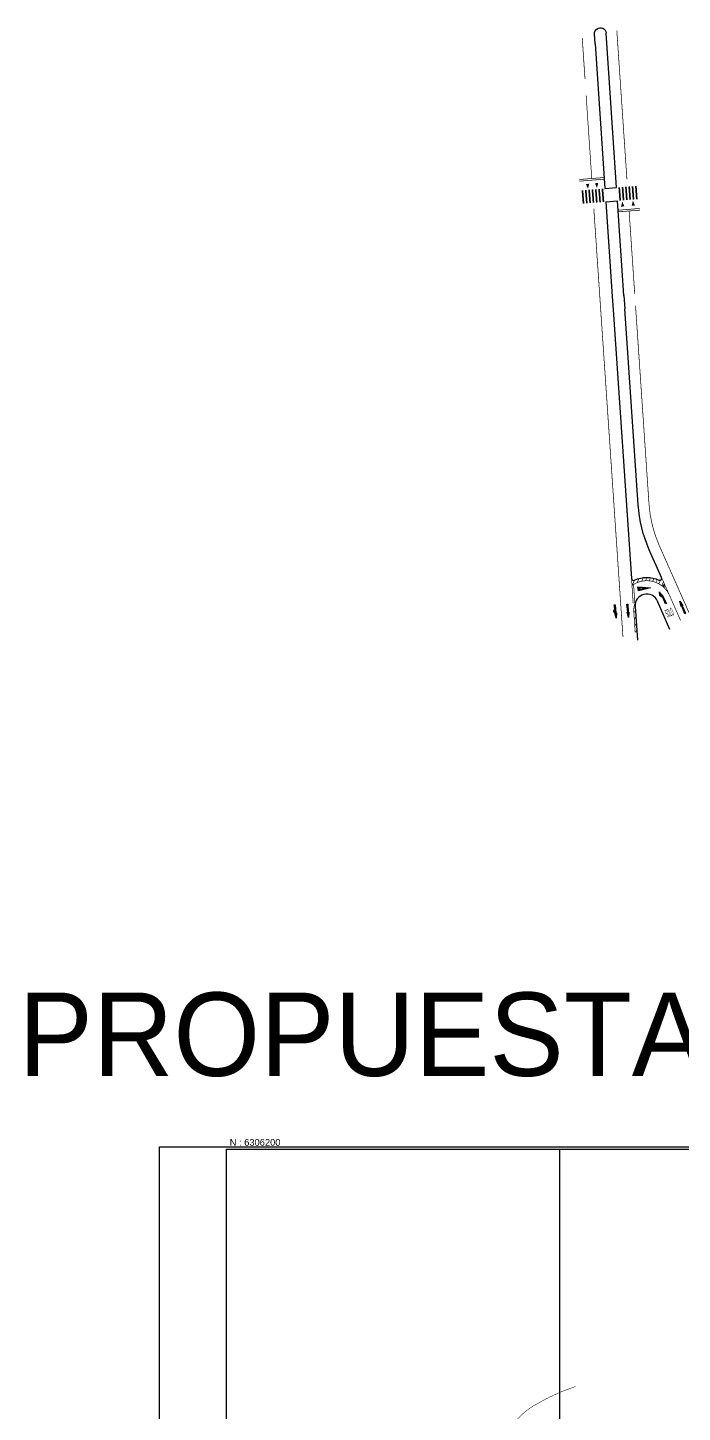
# Model space of a CAD drawing. Extents: x 350769 to 354978, y 6304672 to 6307963.
# Drawn here: x 352140.4 to 352336.7, y 6306121.1 to 6306536.2 of the extents above; entities that cross this region are included whole.
import ezdxf
from ezdxf.enums import TextEntityAlignment as Align

# ---------------------------------------------------------------- set-up
doc = ezdxf.new("R2010")
doc.units = 0
for name, pattern in [('2_2 mm', [40, 20, -20]), ('3-5', [8, 3, -5]), ('4.0 - LO RECABARREN - DESNIVEL NUEVO$0$HIDDEN', [0.375, 0.25, -0.125]), ('CONTINUA', [0]), ('CONTINUOS', [0]), ('DASHED', [19.05, 12.7, -6.35])]:
    doc.linetypes.add(name, pattern=pattern)
doc.layers.get('0').update_dxf_attribs({"linetype": 'CONTINUOUS'})
for name, color, linetype in [('-LAMINA 1_1250', 1, 'CONTINUOUS'), ('00_Demarc_Proyectado', 150, 'CONTINUOUS'), ('03_Pav proy_Solera Tipo A', 1, 'CONTINUOUS'), ('1-coordenadas', 8, 'CONTINUOUS'), ('GYS_DEMARCACION', 2, 'CONTINUOUS'), ('GYS_FLECH', 252, 'CONTINUOUS'), ('Tachon', 40, 'CONTINUOUS')]:
    doc.layers.add(name, color=color, linetype=linetype)
doc.layers.add('0_ASD_TOPOGRAFIA_ELEMENTOS', color=9, linetype='CONTINUOS', lineweight=5, true_color=0xbdbdbd)
doc.styles.add('A', font='arial.ttf', dxfattribs={"height": 2})
doc.styles.add('Arial', font='arial.ttf', dxfattribs={"height": 10})

# ---------------------------------------------------------------- blocks, each defined once
blk = doc.blocks.new('COORDENADAS')
at = {"layer": '-LAMINA 1_1250'}
blk.add_lwpolyline([(0, 0), (1436.25, 0), (1436.25, -923.479), (0, -923.479)], close=True, dxfattribs=at)
at = {"layer": '1-coordenadas'}
for p, q in [((20, -900.625), (20, -0.625)), ((20, -0.625), (1420, -0.625)), ((120, -900.625), (120, -0.625))]:
    blk.add_line(p, q, dxfattribs=at)
at = {"layer": '1-coordenadas', "style": 'A'}
blk.add_text('N : 6306200', height=2, dxfattribs=at).set_placement((21, 0.375))
blk = doc.blocks.new('FIZQ')
at = {"layer": 'GYS_DEMARCACION', "linetype": 'Continuous'}
h = blk.add_hatch(color=0, dxfattribs=at)
edge = h.paths.add_edge_path()
edge.add_line((-0.27, 2.25), (-0.57, 3.01))
edge.add_line((-0.57, 3.01), (-0.27, 4.01))
edge.add_line((-0.27, 4.01), (-0.27, 3.21))
edge.add_arc((-0.28, 2.87), 0.333, -11.8396, 87.9438, ccw=False)
edge.add_line((0.05, 2.81), (0.15, 0))
edge.add_line((0.15, 0), (-0.15, 0))
edge.add_line((-0.15, 0), (-0.06, 2.43))
edge.add_arc((-0.36, 2.51), 0.306, 345.1893, 433.2149)
edge.add_line((-0.27, 2.81), (-0.27, 2.25))
at = {"layer": 'GYS_DEMARCACION', "color": 0, "linetype": 'Continuous'}
blk.add_lwpolyline([(-0.27, 2.25), (-0.57, 3.01), (-0.27, 4.01), (-0.27, 3.21, -0.465158), (0.05, 2.81), (0.15, 0), (-0.15, 0), (-0.06, 2.43, 0.404156), (-0.27, 2.81)], format="xyb", close=True, dxfattribs=at)
blk = doc.blocks.new('*U1241')
at = {"color": 0, "linetype": 'Continuous'}
blk.add_blockref('FIZQ', (0, 0), dxfattribs=at)
blk = doc.blocks.new('FDIR')
at = {"layer": 'GYS_FLECH'}
blk.add_hatch(color=0, dxfattribs=at).paths.add_polyline_path([(0, 0), (0.25, -1.57), (0.06, -1.57), (0.15, -4.01), (-0.15, -4.01), (-0.06, -1.57), (-0.25, -1.57)])
at = {"layer": 'GYS_FLECH', "color": 0}
blk.add_lwpolyline([(0, 0), (0.25, -1.57), (0.06, -1.57), (0.15, -4.01), (-0.15, -4.01), (-0.06, -1.57), (-0.25, -1.57)], close=True, dxfattribs=at)
blk = doc.blocks.new('*U1267')
at = {"color": 0, "linetype": 'Continuous'}
blk.add_blockref('FDIR', (0, 4.01), dxfattribs=at)
blk = doc.blocks.new('FDDER')
at = {"layer": 'GYS_DEMARCACION', "linetype": 'Continuous'}
h = blk.add_hatch(color=0, dxfattribs=at)
edge = h.paths.add_edge_path()
edge.add_line((0.07, -1.96), (0.31, -1.92))
edge.add_line((0.31, -1.92), (0.31, -1.57))
edge.add_line((0.31, -1.57), (0.5, -2.14))
edge.add_line((0.5, -2.14), (0.31, -2.56))
edge.add_line((0.31, -2.56), (0.31, -2.27))
edge.add_arc((0.33, -2.76), 0.489, 92.0212, 119.3167)
edge.add_line((0.09, -2.34), (0.15, -4.01))
edge.add_line((0.15, -4.01), (-0.15, -4.01))
edge.add_line((-0.15, -4.01), (-0.06, -1.57))
edge.add_line((-0.06, -1.57), (-0.25, -1.57))
edge.add_line((-0.25, -1.57), (0, 0))
edge.add_line((0, 0), (0.25, -1.57))
edge.add_line((0.25, -1.57), (0.06, -1.57))
edge.add_line((0.06, -1.57), (0.07, -1.96))
at = {"layer": 'GYS_DEMARCACION', "color": 0, "linetype": 'Continuous'}
blk.add_lwpolyline([(0.07, -1.96), (0.31, -1.92), (0.31, -1.57), (0.5, -2.14), (0.31, -2.56), (0.31, -2.27, 0.119665), (0.09, -2.34), (0.15, -4.01), (-0.15, -4.01), (-0.06, -1.57), (-0.25, -1.57), (0, 0), (0.25, -1.57), (0.06, -1.57)], format="xyb", close=True, dxfattribs=at)
blk = doc.blocks.new('*U1259')
at = {"color": 0, "linetype": 'Continuous'}
blk.add_blockref('FDDER', (0, 4.01), dxfattribs=at)
blk = doc.blocks.new('CEDA')
at = {"linetype": 'Continuous'}
h = blk.add_hatch(color=0, dxfattribs=at)
h.paths.add_polyline_path([(0, -3.75), (-0.63, 0), (0.63, 0)])
h.paths.add_polyline_path([(0, -2.84), (-0.38, -0.6), (0.38, -0.6)], flags=16)
at = {"color": 0, "linetype": 'Continuous'}
for points in [[(0, -3.75), (-0.63, 0), (0.63, 0)], [(0, -2.84), (-0.38, -0.6), (0.38, -0.6)]]:
    blk.add_lwpolyline(points, close=True, dxfattribs=at)
blk = doc.blocks.new('Tachon')
at = {"layer": 'Tachon'}
h = blk.add_hatch(color=42, dxfattribs=at)
h.paths.add_polyline_path([(-0.12, 0.04, -0.13454), (-0.13, 0.1), (0.13, 0.1, -0.135485), (0.12, 0.04), (0.12, 0), (0.13, 0, -0.191653), (0.13, 0.01), (0.14, 0.01), (0.14, 0), (0.15, 0), (0.15, 0.11), (-0.15, 0.11), (-0.15, 0), (-0.14, 0), (-0.14, 0.01), (-0.13, 0.01, -0.191653), (-0.13, 0), (-0.12, 0)])
h.paths.add_polyline_path([(-0.12, 0), (-0.13, 0, -0.191653), (-0.13, -0.01), (-0.14, -0.01), (-0.14, 0), (-0.15, 0), (-0.15, -0.11), (0.15, -0.11), (0.15, 0), (0.14, 0), (0.14, -0.01), (0.13, -0.01, -0.191653), (0.13, 0), (0.12, 0), (0.12, -0.04, -0.135485), (0.13, -0.1), (-0.13, -0.1, -0.13454), (-0.12, -0.04)])
h.paths.add_polyline_path([(0.12, 0.04), (-0.12, 0.04), (-0.12, 0), (0.12, 0)], flags=17)
h.paths.add_polyline_path([(0.12, 0), (-0.12, 0), (-0.12, -0.04), (0.12, -0.04)], flags=17)
h = blk.add_hatch(dxfattribs=at)
h.set_pattern_fill('ANSI37', color=40, scale=0.001628, style=0)
h.set_pattern_definition([(45.0000007, (-927.9268434, 21.756265), (-0.003653912685, 0.003653912596), []), (135.0000007, (-927.9268434, 21.756265), (-0.003653912596, -0.003653912685), [])])
h.paths.add_polyline_path([(0.13, 0.1), (0.01, 0.1), (0, 0.04), (0.12, 0.04, 0.135485)])
h.paths.add_polyline_path([(0.01, 0.1), (-0.13, 0.1, 0.13454), (-0.12, 0.04), (0, 0.04)])
h.paths.add_polyline_path([(0.12, -0.04), (-0.12, -0.04, 0.13454), (-0.13, -0.1), (0.13, -0.1, 0.135485)])
at = {"layer": 'Tachon', "color": 9}
for p, q in [((-0.14, 0.01), (-0.14, -0.01)), ((-0.14, 0.01), (-0.13, 0.01)), ((-0.13, 0.1), (0.13, 0.1)), ((0.14, 0.01), (0.13, 0.01)), ((0.14, 0.01), (0.14, -0.01)), ((-0.14, -0.01), (-0.13, -0.01)), ((-0.13, -0.1), (0.13, -0.1)), ((0.14, -0.01), (0.13, -0.01))]:
    blk.add_line(p, q, dxfattribs=at)
at = {"layer": 'Tachon', "color": 7}
for p, q in [((-0.12, 0.04), (-0.12, -0.04)), ((-0.12, 0.04), (0.12, 0.04)), ((0.12, 0.04), (0.12, -0.04)), ((-0.12, -0.04), (0.12, -0.04))]:
    blk.add_line(p, q, dxfattribs=at)
blk.add_lwpolyline([(-0.15, 0.11), (0.15, 0.11), (0.15, -0.11), (-0.15, -0.11)], close=True, dxfattribs=at)
at = {"layer": 'Tachon', "color": 9}
for centre, radius, start, end in [((-0.03, 0.1), 0.108, 180.6721, 211.3222), ((-0.14, 0), 0.018, 316.6026, 43.3974), ((0.03, 0.1), 0.108, 328.6778, 359.5407), ((0.14, 0), 0.018, 136.6026, 223.3974), ((-0.03, -0.1), 0.108, 148.6778, 179.3279), ((0.03, -0.1), 0.108, 0.4593, 31.3222)]:
    blk.add_arc(centre, radius, start, end, dxfattribs=at)
blk = doc.blocks.new('TOPOGRAFIA')
at = {"layer": '1-coordenadas', "color": 9, "linetype": '4.0 - LO RECABARREN - DESNIVEL NUEVO$0$HIDDEN', "lineweight": 0, "ltscale": 50, "true_color": 0xbdbdbd}
for p, q in [((390200, 6302300), (390200, 6303200)), ((390200, 6303200), (390900, 6303200)), ((390300, 6302300), (390300, 6303200))]:
    blk.add_line(p, q, dxfattribs=at)
at = {"layer": '1-coordenadas', "color": 9, "lineweight": 0, "true_color": 0xbdbdbd, "style": 'A'}
blk.add_text('N : 6306200', height=2, dxfattribs=at).set_placement((390201, 6303201))

msp = doc.modelspace()

# ---------------------------------------------------------------- hatches: boundary and pattern name
at = {"layer": '00_Demarc_Proyectado'}
h = msp.add_hatch(color=252, dxfattribs=at)
h.dxf.hatch_style = 1
h.paths.add_polyline_path([(352307.866, 6306489.359), (352308.429, 6306488.052), (352308.758, 6306489.42)])
h = msp.add_hatch(color=252, dxfattribs=at)
h.dxf.hatch_style = 1
h.paths.add_polyline_path([(352310.574, 6306489.583), (352311.137, 6306488.277), (352311.467, 6306489.644)])
h = msp.add_hatch(color=252, dxfattribs=at)
h.dxf.hatch_style = 1
h.paths.add_polyline_path([(352322.485, 6306482.887), (352321.926, 6306484.195), (352321.593, 6306482.829)])
h = msp.add_hatch(color=252, dxfattribs=at)
h.dxf.hatch_style = 1
h.paths.add_polyline_path([(352319.305, 6306482.634), (352318.746, 6306483.942), (352318.412, 6306482.575)])

# ---------------------------------------------------------------- linework, layer by layer
at = {"layer": '00_Demarc_Proyectado', "color": 252, "linetype": '3-5', "const_width": 0.21, "flags": 128}
for points in [[(352320.123, 6306490.728), (352317.087, 6306535.373)], [(352306.713, 6306533.161), (352307.552, 6306520.834)], [(352307.891, 6306515.845), (352307.908, 6306515.599)], [(352318.164, 6306364.767), (352310.197, 6306481.924)]]:
    msp.add_lwpolyline(points, dxfattribs=at)
at = {"layer": '00_Demarc_Proyectado', "color": 252, "linetype": 'CONTINUA', "const_width": 0.2, "flags": 128}
msp.add_lwpolyline([(352307.892, 6306515.845), (352309.573, 6306491.003)], dxfattribs=at)
at = {"layer": '00_Demarc_Proyectado', "color": 252, "linetype": '2_2 mm', "ltscale": 0.03, "const_width": 0.21, "flags": 128}
for points in [[(352305.836, 6306490.705), (352313.297, 6306491.3)], [(352305.876, 6306490.207), (352313.337, 6306490.802)], [(352317.493, 6306481.503), (352323.973, 6306482.02)], [(352317.533, 6306481.004), (352324.012, 6306481.521)]]:
    msp.add_lwpolyline(points, dxfattribs=at)
at = {"layer": '00_Demarc_Proyectado', "color": 252, "const_width": 0.1}
for points in [[(352307.866, 6306489.359), (352308.429, 6306488.052), (352308.758, 6306489.42)], [(352310.574, 6306489.583), (352311.137, 6306488.277), (352311.467, 6306489.644)], [(352319.305, 6306482.634), (352318.746, 6306483.942), (352318.412, 6306482.575)], [(352322.485, 6306482.887), (352321.926, 6306484.195), (352321.593, 6306482.829)]]:
    msp.add_lwpolyline(points, dxfattribs=at)
at = {"layer": '00_Demarc_Proyectado', "color": 252, "linetype": 'CONTINUOS', "ltscale": 0.25, "const_width": 0.5, "flags": 128}
for points in [[(352318.101, 6306484.397), (352317.81, 6306488.35)], [(352319.099, 6306484.471), (352318.805, 6306488.458)], [(352320.096, 6306484.544), (352319.802, 6306488.531)], [(352321.093, 6306484.618), (352320.799, 6306488.605)], [(352322.09, 6306484.691), (352321.797, 6306488.678)], [(352323.088, 6306484.765), (352322.794, 6306488.752)], [(352306.783, 6306487.47), (352307.101, 6306483.483)], [(352307.78, 6306487.55), (352308.098, 6306483.562)], [(352308.777, 6306487.629), (352309.095, 6306483.642)], [(352309.773, 6306487.709), (352310.091, 6306483.721)], [(352310.77, 6306487.788), (352311.088, 6306483.801)], [(352311.767, 6306487.868), (352312.085, 6306483.88)], [(352312.764, 6306487.947), (352313.082, 6306483.96)]]:
    msp.add_lwpolyline(points, dxfattribs=at)
at = {"layer": '00_Demarc_Proyectado', "color": 252, "flags": 128}
for points, const_width in [([(352322.457, 6306456.423), (352320.773, 6306481.263)], 0.21), ([(352321.638, 6306368.958), (352321.496, 6306371.05)], 0.2), ([(352321.506, 6306370.901), (352321.638, 6306368.958)], 0.2), ([(352322.495, 6306370.707), (352321.638, 6306368.958)], 0.2), ([(352323.798, 6306371.094), (352323.176, 6306369.824)], 0.2), ([(352325.031, 6306371.338), (352324.491, 6306370.234)], 0.2), ([(352326.175, 6306371.399), (352325.681, 6306370.391)], 0.2), ([(352327.248, 6306371.316), (352326.782, 6306370.365)], 0.2), ([(352328.261, 6306371.11), (352327.811, 6306370.193)], 0.2), ([(352329.218, 6306370.791), (352328.777, 6306369.89)], 0.2), ([(352330.286, 6306370.698), (352329.683, 6306369.467)], 0.2), ([(352331.089, 6306370.064), (352330.53, 6306368.922)], 0.2), ([(352336.213, 6306358.496), (352330.642, 6306371.073)], 0.2), ([(352331.618, 6306368.87), (352331.314, 6306368.251)], 0.2), ([(352318.929, 6306353.529), (352318.164, 6306364.767)], 0.21), ([(352322.17, 6306361.132), (352322.595, 6306354.886)], 0.2), ([(352322.638, 6306361.629), (352322.197, 6306360.731)], 0.2), ([(352322.773, 6306359.634), (352322.333, 6306358.736)], 0.2), ([(352322.909, 6306357.638), (352322.469, 6306356.74)], 0.2), ([(352323.045, 6306355.643), (352322.69, 6306354.919)], 0.2)]:
    msp.add_lwpolyline(points, dxfattribs=dict(at, const_width=const_width))
at = {"layer": '00_Demarc_Proyectado', "color": 252, "linetype": '3-5', "const_width": 0.21, "flags": 128}
msp.add_lwpolyline([(352339.077, 6306360.054), (352329.807, 6306380.982, -0.0874887), (352326.743, 6306393.372), (352322.699, 6306452.852)], format="xyb", dxfattribs=at)
at = {"layer": '00_Demarc_Proyectado', "color": 252, "linetype": '2_2 mm', "ltscale": 0.05, "const_width": 0.21, "flags": 128}
for points in [[(352321.999, 6306363.653), (352321.638, 6306368.958)], [(352322.506, 6306363.558), (352322.117, 6306369.281)]]:
    msp.add_lwpolyline(points, dxfattribs=at)
at = {"layer": '00_Demarc_Proyectado', "color": 252, "const_width": 0.2, "flags": 128}
for points in [[(352332.917, 6306365.937, 0.4782138), (352321.638, 6306368.958)], [(352323.123, 6306364.805, 0.1622801), (352322.17, 6306361.132)]]:
    msp.add_lwpolyline(points, format="xyb", dxfattribs=at)
at = {"layer": '03_Pav proy_Solera Tipo A', "linetype": 'CONTINUOS', "ltscale": 0.1}
msp.add_line((352317.032, 6306488.285), (352313.883, 6306534.589), dxfattribs=at)
for points in [[(352310.391, 6306534.351, -1), (352313.883, 6306534.589)], [(352316.016, 6306451.64), (352321.496, 6306371.05, 0.5313682), (352322.356, 6306370.551, -0.2274169), (352329.708, 6306370.577, 0.6957264), (352330.514, 6306371.362), (352326.836, 6306379.666, -0.0874887), (352323.501, 6306393.152)], [(352333.025, 6306355.817), (352329.259, 6306364.317, 0.8391073), (352322.567, 6306362.663), (352323.251, 6306352.615)]]:
    msp.add_lwpolyline(points, format="xyb", dxfattribs=at)
for points in [[(352310.595, 6306531.353), (352310.391, 6306534.351)], [(352310.595, 6306531.353), (352313.542, 6306488.009)], [(352313.541, 6306488.029), (352317.031, 6306488.288)], [(352313.816, 6306484.018), (352317.303, 6306484.297)], [(352319.233, 6306455.909), (352317.303, 6306484.297)], [(352313.814, 6306484.018), (352315.744, 6306455.631)], [(352315.744, 6306455.631), (352316.013, 6306451.64)], [(352319.233, 6306455.909), (352319.505, 6306451.92)], [(352323.501, 6306393.152), (352319.505, 6306451.918)]]:
    msp.add_lwpolyline(points, dxfattribs=at)

# ---------------------------------------------------------------- block references
at = {"color": 252, "linetype": 'DASHED'}
msp.add_blockref('COORDENADAS', (352180, 6306200.625), dxfattribs=at)
at = {"layer": '00_Demarc_Proyectado', "color": 252}
for name, p, rotation in [('CEDA', (352323.497, 6306367.959), 95.40719683920005), ('*U1241', (352331.847, 6306363.548), 25.65032167111448), ('*U1267', (352337.59, 6306360.568), 23.67597034187684)]:
    msp.add_blockref(name, p, dxfattribs=dict(at, rotation=rotation))
at = {"layer": '00_Demarc_Proyectado', "rotation": 242.8640419519512}
msp.add_blockref('Tachon', (352331.112, 6306368.954), dxfattribs=at)
at = {"layer": '00_Demarc_Proyectado', "color": 252, "linetype": 'CONTINUOS', "ltscale": 0.25}
for name, p, rotation in [('*U1259', (352316.484, 6306363.183), 185.5756115168744), ('*U1267', (352320.253, 6306363.409), 184.2225884547163)]:
    msp.add_blockref(name, p, dxfattribs=dict(at, rotation=rotation))

# ---------------------------------------------------------------- texts
at = {"layer": '00_Demarc_Proyectado', "color": 252, "style": 'Arial', "width": 0.2}
msp.add_text('SOLO', height=2.4, rotation=22.66509, dxfattribs=at).set_placement((352333.302, 6306359.77), align=Align.CENTER)
at = {"layer": '0_ASD_TOPOGRAFIA_ELEMENTOS', "insert": (352137.683, 6306246.921), "char_height": 25, "attachment_point": 1}
msp.add_mtext_dynamic_manual_height_columns('PROPUESTA GEOMETRICA URBANO 23.03.23', width=873.50235, gutter_width=6.25, heights=[-25], dxfattribs=at)

# ---------------------------------------------------------------- next in the draw order: block references
at = {"layer": '0_ASD_TOPOGRAFIA_ELEMENTOS', "color": 30, "true_color": 0xf26507}
msp.add_blockref('TOPOGRAFIA', (-38000, 3000), dxfattribs=at)

# ---------------------------------------------------------------- next in the draw order: linework, layer by layer
at = {"layer": '00_Demarc_Proyectado', "color": 252, "linetype": 'CONTINUOS', "ltscale": 0.25, "const_width": 0.15, "flags": 128}
msp.add_lwpolyline([(352279.662, 6306110.599, 0.0910692), (352285.482, 6306116.853, -0.0973838), (352291.889, 6306122.874, -0.0579436), (352304.787, 6306128.833)], format="xyb", dxfattribs=at)

doc.saveas('drawing.dxf')
